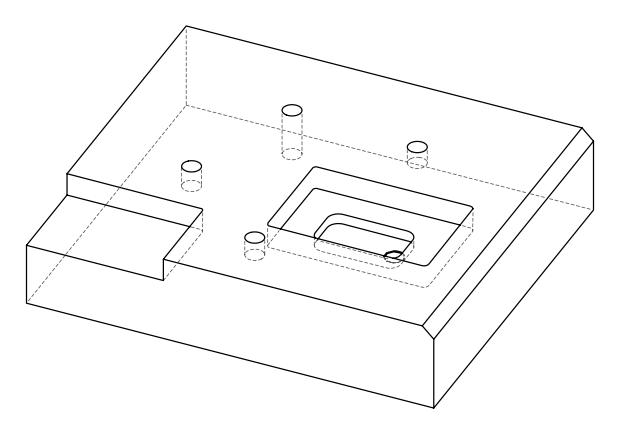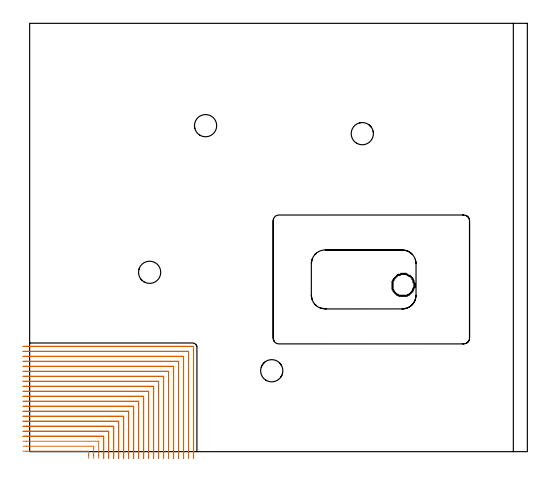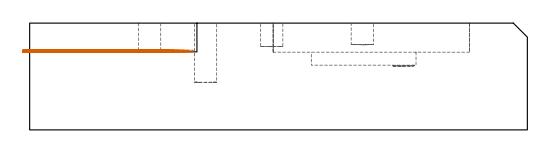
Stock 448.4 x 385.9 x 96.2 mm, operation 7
(PLAN: 9 operations, 4 tool changes, 218.3 min)
(1 INDEXABLE_INSERT_DRILL_BLIND_HOLE_FROM_SOLID | STEP1POCKET | NXT0302_011 | 0.09 min | 6073 mm3)
(2 INDEXABLE_INSERT_DRILL_BLIND_HOLE_FROM_SOLID_1 | STEP1POCKET_1 | NXT0302_011 | 0.22 min | 16738 mm3)
(3 INDEXABLE_INSERT_DRILL_BLIND_HOLE_FROM_SOLID_2 | STEP1POCKET_2 | NXT0302_011 | 0.11 min | 7517 mm3)
(4 INDEXABLE_INSERT_DRILL_BLIND_HOLE_FROM_SOLID_3 | STEP1POCKET_3 | NXT0302_011 | 0.09 min | 6605 mm3)
(5 INDEXABLE_INSERT_DRILL_BLIND_HOLE_FROM_SOLID_4 | STEP1POCKET_4 | NXT0302_011 | 0.02 min | 12127 mm3)
(6 AREA_MILL | FG_CHAMFER_SURFACE | UGT0205_001 | 15.67 min | 30631 mm3)
(7 MILL_CORNER_NOTCH_RECTANGULAR | CORNER_NOTCH_RECTANGULAR | NXT0201_008 | Follow Part, ap 1.5, ae 75% | 138.09 min | 382063 mm3)
(8 MILL_RECTANGULAR_POCKET | POCKET_RECTANGULAR_STRAIGHT | NXT0201_013 | Follow Part, ap 2.5, ae 75% | 61.75 min | 529369 mm3)
(9 MILL_RECTANGULAR_POCKET_1 | POCKET_RECTANGULAR_STRAIGHT_1 | UGT0201_106 | Follow Part, ap 6, ae 75% | 2.29 min | 53357 mm3)
(TOOL NXT0302_011 | Index. Insert Drill 20mm [880-D2000L25-05] | D20 PA176 FL100 Z2)
(TOOL UGT0205_001 | Chamfer Mill 20 x 3 x 45 deg. | D20 FL50 Z2)
(TOOL NXT0201_008 | ENDMILL 6mm [2P460-0600-NA 1630] | D6 FL26 Z6)
(TOOL NXT0201_013 | ENDMILL 10mm | D10 FL30 Z4)
(TOOL UGT0201_106 | End Mill 24 mm | D24 FL25 Z2)
(OP 7 MILL_CORNER_NOTCH_RECTANGULAR, part 2 of 2)
G0 Z106.2
X66.7 Y-6.
Z71.739
G1 Y-3.
Y13.606 F500.
G3 X66.406 Y13.9 R0.3
G1 X-3.
X-6. F250.
G0 Z106.2
X71.2 Y-6.
Z71.739
G1 Y-3.
Y18.106 F500.
G3 X70.906 Y18.4 R0.3
G1 X-3.
X-6. F250.
G0 Z106.2
X75.7 Y-6.
Z71.739
G1 Y-3.
Y22.605 F500.
G3 X75.405 Y22.9 R0.3
G1 X-3.
X-6. F250.
G0 Z106.2
X80.2 Y-6.
Z71.739
G1 Y-3.
Y27.105 F500.
G3 X79.905 Y27.4 R0.3
G1 X-3.
X-6. F250.
G0 Z106.2
X84.7 Y-6.
Z71.739
G1 Y-3.
Y31.605 F500.
G3 X84.405 Y31.9 R0.3
G1 X-3.
X-6. F250.
G0 Z106.2
X89.2 Y-6.
Z71.739
G1 Y-3.
Y36.105 F500.
G3 X88.905 Y36.4 R0.3
G1 X-3.
X-6. F250.
G0 Z106.2
X93.7 Y-6.
Z71.739
G1 Y-3.
Y40.605 F500.
G3 X93.405 Y40.9 R0.3
G1 X-3.
X-6. F250.
G0 Z106.2
X98.2 Y-6.
Z71.739
G1 Y-3.
Y45.105 F500.
G3 X97.905 Y45.4 R0.3
G1 X-3.
X-6. F250.
G0 Z106.2
X102.7 Y-6.
Z71.739
G1 Y-3.
Y49.604 F500.
G3 X102.404 Y49.9 R0.3
G1 X-3.
X-6. F250.
G0 Z106.2
X107.2 Y-6.
Z71.739
G1 Y-3.
Y54.104 F500.
G3 X106.904 Y54.4 R0.3
G1 X-3.
X-6. F250.
G0 Z106.2
X111.7 Y-6.
Z71.739
G1 Y-3.
Y58.604 F500.
G3 X111.404 Y58.9 R0.3
G1 X-3.
X-6. F250.
G0 Z106.2
X116.2 Y-6.
Z71.739
G1 Y-3.
Y63.104 F500.
G3 X115.904 Y63.4 R0.3
G1 X-3.
X-6. F250.
G0 Z106.2
X120.7 Y-6.
Z71.739
G1 Y-3.
Y67.604 F500.
G3 X120.404 Y67.9 R0.3
G1 X-3.
X-6. F250.
G0 Z106.2
X125.2 Y-6.
Z71.739
G1 Y-3.
Y72.103 F500.
G3 X124.903 Y72.4 R0.3
G1 X-3.
X-6. F250.
G0 Z106.2
X129.7 Y-6.
Z71.739
G1 Y-3.
Y76.603 F500.
G3 X129.403 Y76.9 R0.3
G1 X-3.
X-6. F250.
G0 Z106.2
X134.2 Y-6.
Z71.739
G1 Y-3.
Y81.103 F500.
G3 X133.903 Y81.4 R0.3
G1 X-3.
X-6. F250.
G0 Z106.2
X138.7 Y-6.
Z71.739
G1 Y-3.
Y85.603 F500.
G3 X138.403 Y85.9 R0.3
G1 X-3.
X-6. F250.
G0 Z106.2
X143.2 Y-6.
Z71.739
G1 Y-3.
Y90.103 F500.
G3 X142.903 Y90.4 R0.3
G1 X-3.
X-6. F250.
G0 Z106.2
X147.7 Y-6.
Z71.739
G1 Y-3.
Y94.1 F500.
G3 X146.9 Y94.9 R0.8
G1 X-3.
X-6. F250.
G0 Z106.2
X53.2 Y-6.
Z70.3
G1 Y-3.
Y0.106 F500.
G3 X52.906 Y0.4 R0.3
G1 X-3.
X-6. F250.
G0 Z106.2
X57.7 Y-6.
Z70.3
G1 Y-3.
Y4.606 F500.
G3 X57.406 Y4.9 R0.3
G1 X-3.
X-6. F250.
G0 Z106.2
X62.2 Y-6.
Z70.3
G1 Y-3.
Y9.106 F500.
G3 X61.906 Y9.4 R0.3
G1 X-3.
X-6. F250.
G0 Z106.2
X66.7 Y-6.
Z70.3
G1 Y-3.
Y13.606 F500.
G3 X66.406 Y13.9 R0.3
G1 X-3.
X-6. F250.
G0 Z106.2
X71.2 Y-6.
Z70.3
G1 Y-3.
Y18.106 F500.
G3 X70.906 Y18.4 R0.3
G1 X-3.
X-6. F250.
G0 Z106.2
X75.7 Y-6.
Z70.3
G1 Y-3.
Y22.605 F500.
G3 X75.405 Y22.9 R0.3
G1 X-3.
X-6. F250.
G0 Z106.2
X80.2 Y-6.
Z70.3
G1 Y-3.
Y27.105 F500.
G3 X79.905 Y27.4 R0.3
G1 X-3.
X-6. F250.
G0 Z106.2
X84.7 Y-6.
Z70.3
G1 Y-3.
Y31.605 F500.
G3 X84.405 Y31.9 R0.3
G1 X-3.
X-6. F250.
G0 Z106.2
X89.2 Y-6.
Z70.3
G1 Y-3.
Y36.105 F500.
G3 X88.905 Y36.4 R0.3
G1 X-3.
X-6. F250.
G0 Z106.2
X93.7 Y-6.
Z70.3
G1 Y-3.
Y40.605 F500.
G3 X93.405 Y40.9 R0.3
G1 X-3.
X-6. F250.
G0 Z106.2
X98.2 Y-6.
Z70.3
G1 Y-3.
Y45.105 F500.
G3 X97.905 Y45.4 R0.3
G1 X-3.
X-6. F250.
G0 Z106.2
X102.7 Y-6.
Z70.3
G1 Y-3.
Y49.604 F500.
G3 X102.404 Y49.9 R0.3
G1 X-3.
X-6. F250.
G0 Z106.2
X107.2 Y-6.
Z70.3
G1 Y-3.
Y54.104 F500.
G3 X106.904 Y54.4 R0.3
G1 X-3.
X-6. F250.
G0 Z106.2
X111.7 Y-6.
Z70.3
G1 Y-3.
Y58.604 F500.
G3 X111.404 Y58.9 R0.3
G1 X-3.
X-6. F250.
G0 Z106.2
X116.2 Y-6.
Z70.3
G1 Y-3.
Y63.104 F500.
G3 X115.904 Y63.4 R0.3
G1 X-3.
X-6. F250.
G0 Z106.2
X120.7 Y-6.
Z70.3
G1 Y-3.
Y67.604 F500.
G3 X120.404 Y67.9 R0.3
G1 X-3.
X-6. F250.
G0 Z106.2
X125.2 Y-6.
Z70.3
G1 Y-3.
Y72.103 F500.
G3 X124.903 Y72.4 R0.3
G1 X-3.
X-6. F250.
G0 Z106.2
X129.7 Y-6.
Z70.3
G1 Y-3.
Y76.603 F500.
G3 X129.403 Y76.9 R0.3
G1 X-3.
X-6. F250.
G0 Z106.2
X134.2 Y-6.
Z70.3
G1 Y-3.
Y81.103 F500.
G3 X133.903 Y81.4 R0.3
G1 X-3.
X-6. F250.
G0 Z106.2
X138.7 Y-6.
Z70.3
G1 Y-3.
Y85.603 F500.
G3 X138.403 Y85.9 R0.3
G1 X-3.
X-6. F250.
G0 Z106.2
X143.2 Y-6.
Z70.3
G1 Y-3.
Y90.103 F500.
G3 X142.903 Y90.4 R0.3
G1 X-3.
X-6. F250.
G0 Z106.2
X147.7 Y-6.
Z70.3
G1 Y-3.
Y94.1 F500.
G3 X146.9 Y94.9 R0.8
G1 X-3.
X-6. F250.
G0 Z106.2
M5
M2
